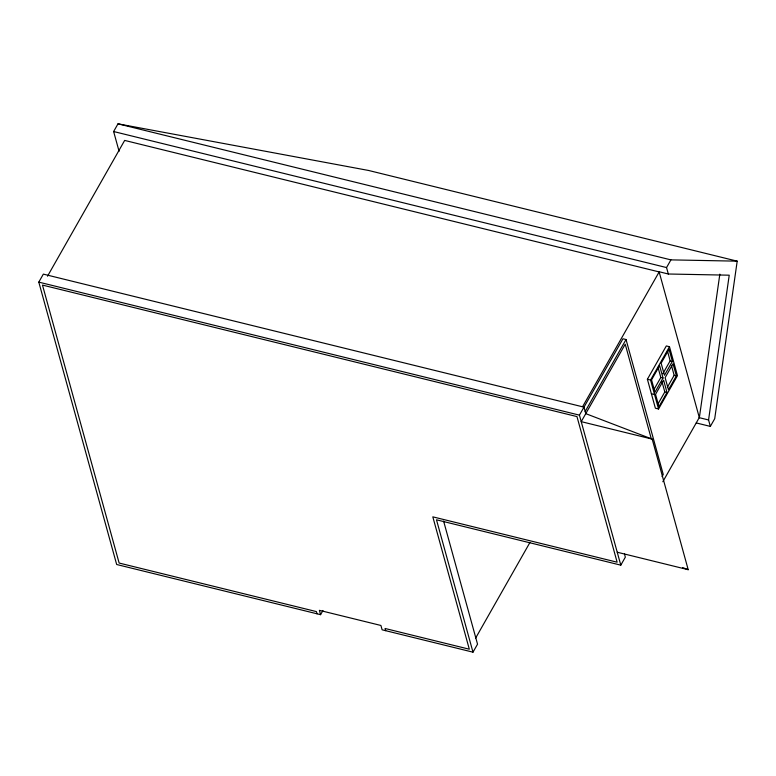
<?xml version="1.0" encoding="UTF-8"?>
<svg xmlns="http://www.w3.org/2000/svg" width="776" height="776" viewBox="0 0 776 776"><rect width="100%" height="100%" fill="white"/><g stroke="black" fill="none" stroke-linecap="round" stroke-linejoin="round"><path stroke-width="1.16" d="M696.256 422.939L710.341 426.402L708.566 419.962L699.351 417.701L719.847 274.122M708.566 419.962L729.227 275.189L668.32 274.006L659.105 271.736L699.351 417.701M119.087 151.33L113.626 131.532L118.001 123.83L368.59 170.468L737.2 261.163L714.715 418.71L710.341 426.402M322.952 610.508L320.585 614.67L116.672 564.501L38.8 282.125L43.34 274.122L583.979 407.138L585.773 413.647L652.189 439.109L688.205 569.691L617.24 552.231M47.52 276.207L124.664 140.417L659.154 271.92L582.611 406.663M320.585 614.67L319.392 610.334L380.919 625.466L382.122 629.811L472.991 652.17L436.49 519.804L620.8 565.151L579.429 415.141L622.973 338.772L626.038 339.529L663.247 474.466L662.064 476.551M668.32 274.006L666.545 267.565L670.92 259.873L737.2 261.163M585.172 411.474L626.038 339.529M475.552 638.231L529.969 542.434M472.991 652.17L477.541 644.177L443.6 521.094M647.388 379.26L666.322 345.941L669.484 346.717L677.467 375.671L658.543 408.991L655.38 408.215L647.388 379.26L650.56 380.036L658.543 408.991M650.56 380.036L669.484 346.717M653.896 389.649L660.812 377.475L658.029 367.378M662.83 373.751L670.163 360.83L667.438 350.936M672.375 361.373L664.469 375.293L661.133 363.187L669.038 349.278L672.375 361.373L670.163 360.83M663.024 378.019L654.954 392.229L651.549 379.871L659.619 365.671L663.024 378.019L660.812 377.475M667.379 387.234L674.16 375.312L671.424 365.409M657.893 404.131L664.809 391.958L662.015 381.85M676.362 375.856L668.466 389.765L665.119 377.67L673.025 363.75L676.362 375.856L674.16 375.312M667.011 392.501L658.95 406.702L655.545 394.353L663.606 380.153L667.011 392.501L664.809 391.958M662.83 481.731L699.302 417.517M620.8 565.151L625.34 557.158L624.457 553.928M118.001 123.83L670.92 259.873M113.626 131.532L666.545 267.565M651.384 393.733L654.556 394.509M38.8 282.125L579.429 415.141M652.189 439.109L581.224 421.649L625.223 344.204L651.258 438.653M682.57 567.537L688.205 569.691M385.662 630.684L385.061 628.482L469.315 649.211L432.814 516.845L617.124 562.193L576.966 416.586L42.476 285.083L119.135 563.046L316.433 611.595L317.045 613.797"/></g></svg>
